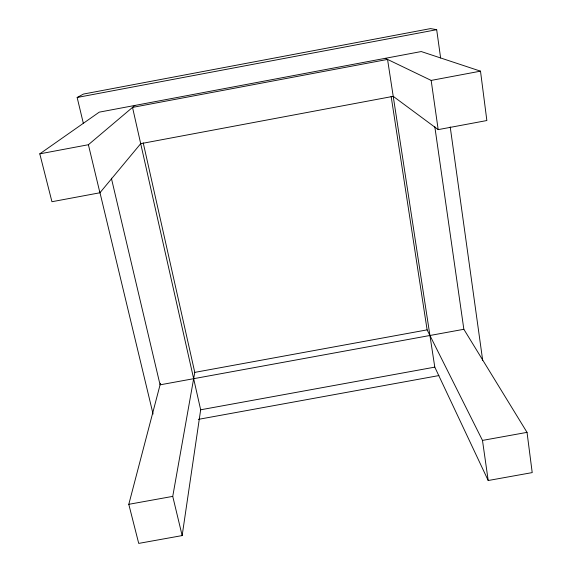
<?xml version="1.0" encoding="UTF-8"?>
<svg xmlns="http://www.w3.org/2000/svg" width="572" height="572" viewBox="0 0 572 572"><rect width="100%" height="100%" fill="white"/><g stroke="black" fill="none" stroke-linecap="round" stroke-linejoin="round"><path stroke-width="0.86" d="M160.489 383.226L128.793 504.318L138.717 543.4L182.153 535.585L200.665 409.795L132.525 107.4L387.551 59.416L434.791 367.131L488.202 480.516L532.21 472.601L527.026 432.361L463.856 329.286L434.813 126.691M182.153 535.585L172.744 496.382L194.773 372.379L143.222 142.836M99.921 192.771L140.698 143.672L393.214 96.332L438.181 129.622L486.858 120.535L480.501 71.157L421.249 51.551L99.242 112.155L39.79 153.847L51.945 201.723L99.921 192.771L88.395 144.723L134.828 105.455M83.383 123.495L77.148 97.476L83.533 94.044L430.544 28.6L436.679 29.687L440.619 57.979M77.148 97.476L436.679 29.687M39.79 153.847L88.395 144.723M385.278 58.323L431.166 80.416L480.501 71.157M194.773 372.379L427.12 329.865L482.482 440.411L488.202 480.516M463.856 329.286L160.074 384.834L111.368 178.178M200.665 409.795L434.791 367.131M198.334 419.369L438.896 375.575M128.793 504.318L172.744 496.382M482.482 440.411L527.026 432.361M99.821 192.013L153.067 414.035M391.134 96.353L427.12 329.865M431.166 80.416L438.181 129.622M450.214 126.941L482.682 360.346"/></g></svg>
